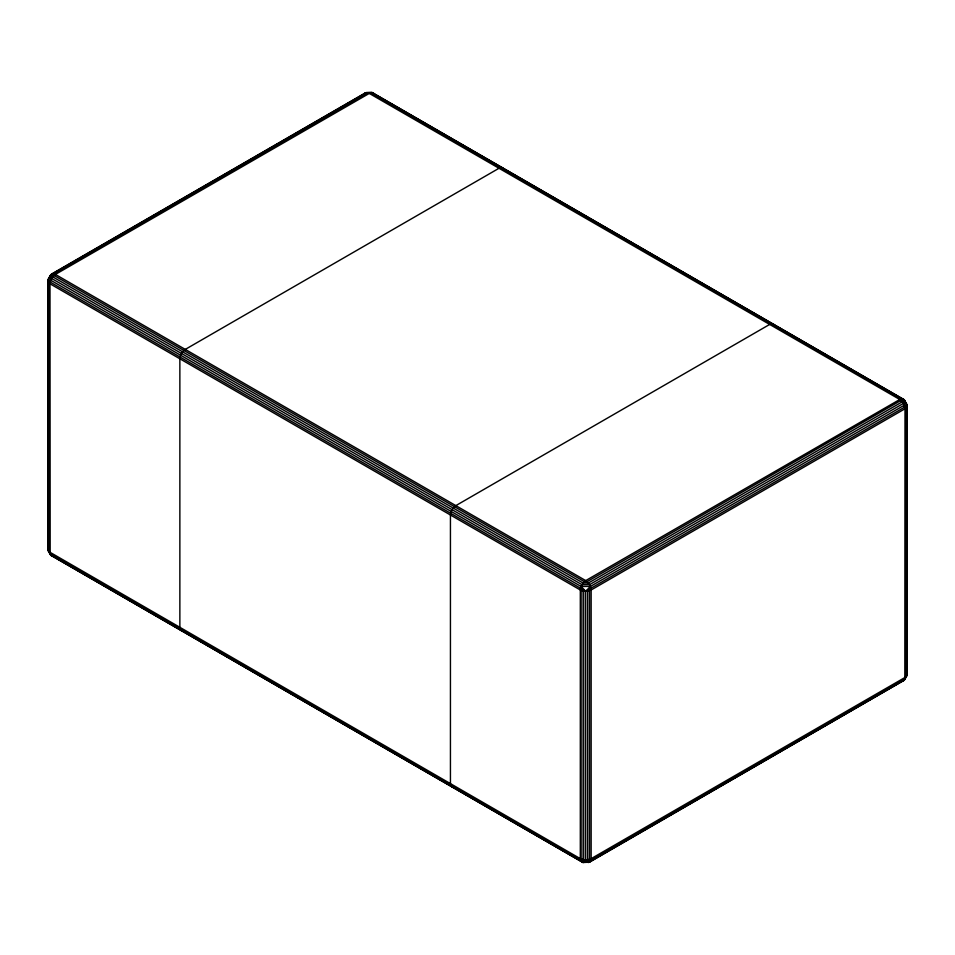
<?xml version="1.0" encoding="UTF-8"?>
<svg xmlns="http://www.w3.org/2000/svg" width="955" height="955" viewBox="0 0 955 955"><rect width="100%" height="100%" fill="white"/><g stroke="black" fill="none" stroke-linecap="round" stroke-linejoin="round"><path stroke-width="1.43" d="M906.987 673.191L906.987 675.472L905.006 677.453L591.145 858.664L587.707 859.81L580.509 860.18L50.173 553.995L48.013 550.51L48.013 279.529L50.173 276.031L47.75 280.663L47.75 549.364L50.722 555.189L583.028 862.52L589.557 862.174L904.278 680.163L907.25 674.337L907.25 405.636L904.278 399.811L371.973 92.48L365.443 92.826L51.582 274.037L47.75 280.663L48.013 281.809L49.994 283.79L580.318 589.975L583.744 591.121L587.707 591.121L591.145 589.975L905.006 408.764L906.987 406.782L907.25 405.636L904.278 399.811L371.973 92.48L366.565 92.48L50.722 274.837L47.75 280.663L585.725 591.264L907.25 405.636L904.827 401.005L905.006 402.521L906.987 404.49L906.987 675.472L904.278 680.163L588.435 862.52L585.725 861.792L583.028 862.52L50.722 555.189L47.75 549.364L48.013 548.218M48.013 281.809L50.173 282.071L48.777 282.871L48.777 551.572L580.318 858.664L583.744 859.81L590.954 860.18L904.827 678.969L905.006 408.764L903.418 403.428L903.418 399.011L900.995 398.796L370.671 92.611L55.402 274.419L52.692 276.819L50.722 280.245L49.994 283.79L50.173 553.995L47.75 549.364M907.25 405.636L904.278 405.218L590.417 586.43L581.046 586.43L580.318 589.975L580.318 858.664L581.905 862.174L589.557 862.174L591.145 858.664L591.145 589.975L590.417 586.43L588.435 583.004L585.725 580.604L55.402 274.419L51.582 274.037L51.582 278.454L581.905 584.639L589.557 584.639L903.418 403.428L899.598 399.393L367.866 92.611L54.005 273.822L54.005 275.446L584.329 581.619L587.134 581.619L900.995 400.408L900.995 398.796L585.725 580.604L583.028 583.004L581.046 586.43L585.725 591.264L585.725 859.966L581.046 861.374L590.417 861.374L585.725 859.966M907.25 674.337L904.827 678.969L906.223 676.546L906.223 407.845L904.827 407.045L906.987 406.782M48.777 278.454L50.173 276.031M585.725 591.264L590.417 586.43M364.583 93.626L365.443 92.826L373.095 92.826L373.954 93.626M902.308 681.309L903.418 680.963M47.75 280.663L50.722 280.245L581.046 586.43M454.449 787.409L451.166 786.395L450.438 783.685L450.438 514.984L451.166 511.45L453.148 508.012L455.857 505.613L769.718 324.402L772.428 323.685L774.41 324.831M51.582 555.989L52.692 556.335M182.572 631.315L180.591 630.169L179.862 627.471L179.862 358.77L180.591 355.236L182.572 351.798L185.282 349.399L499.143 168.187L501.853 167.471L504.371 169.811M904.827 401.005L906.223 403.428M904.278 399.811L904.278 405.218M902.308 398.665L902.308 401.792L588.435 583.004L583.028 583.004L52.692 276.819L52.692 273.691M50.722 274.837L50.722 280.245M590.954 588.244L589.557 590.679L589.557 859.369L590.954 860.18L587.707 859.81L587.707 591.121L590.954 588.244M581.905 859.369L580.509 860.18L583.744 859.81L583.744 591.121L580.509 588.244L581.905 590.679L581.905 859.369"/></g></svg>
